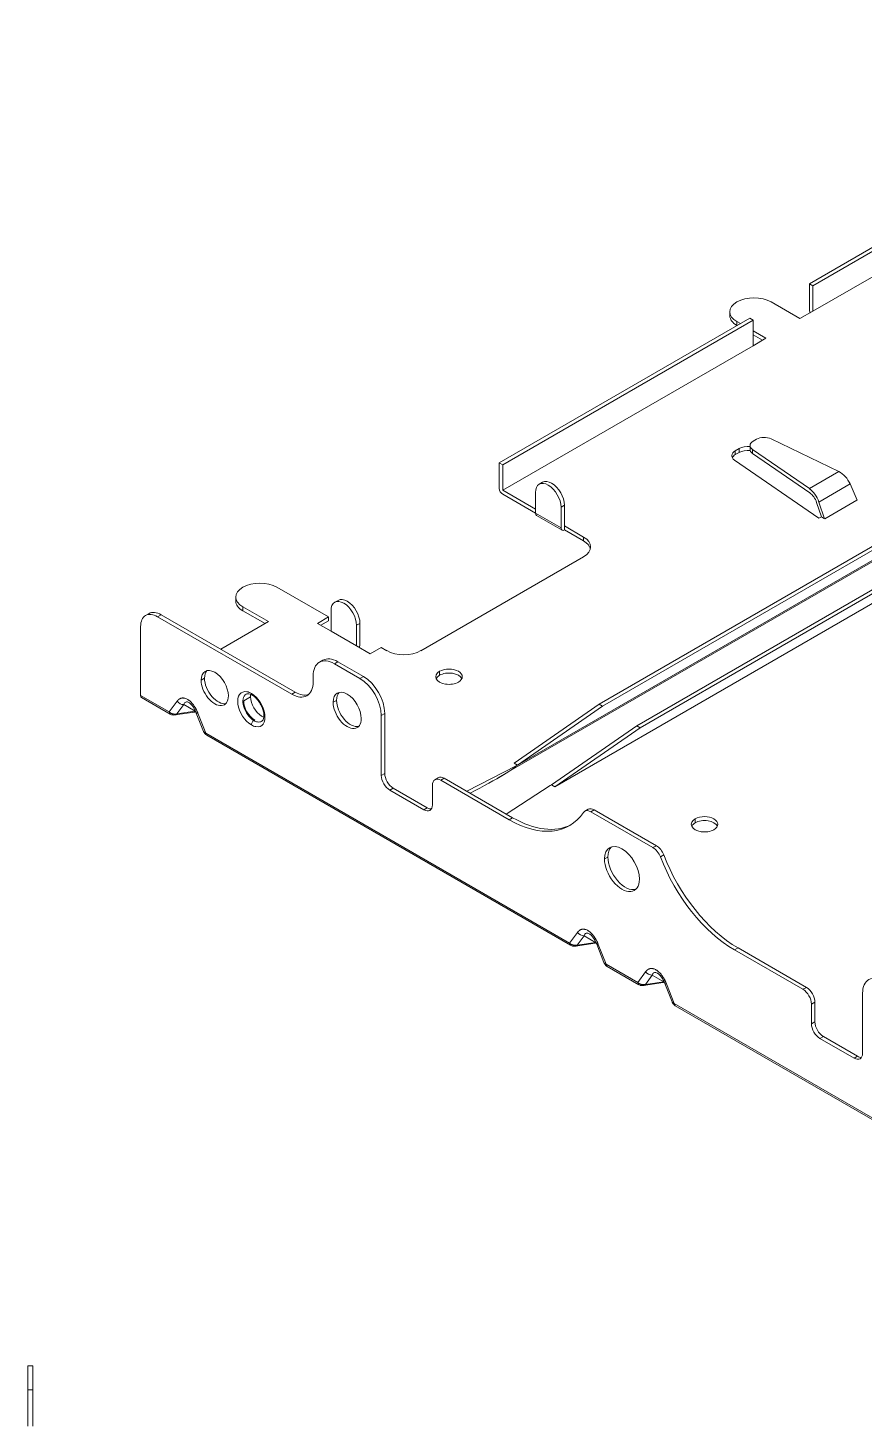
# Model space of a CAD drawing. Header units: millimetres. Extents: x 1920 to 4820, y 310 to 2320.
# Drawn here: x 2422.6 to 2492, y 692.9 to 809 of the extents above; entities that cross this region are included whole.
import ezdxf

# ---------------------------------------------------------------- set-up
doc = ezdxf.new("R2010")
doc.units = ezdxf.units.MM
doc.layers.add('core', color=7, linetype='Continuous', lineweight=20)

msp = doc.modelspace()

# ---------------------------------------------------------------- linework, layer by layer
at = {"layer": 'core'}
for p, q in [((2524.212, 808.984), (2487.442, 787.755)), ((2487.725, 787.592), (2524.494, 808.821)), ((2524.494, 806.698), (2487.725, 785.469)), ((2487.442, 787.755), (2487.725, 787.592)), ((2487.442, 785.632), (2487.442, 787.755)), ((2487.725, 785.469), (2487.725, 787.592)), ((2486.664, 784.857), (2484.26, 786.245)), ((2461.598, 746.734), (2527.452, 784.755)), ((2482.492, 784.898), (2461.703, 772.895)), ((2461.986, 772.732), (2482.775, 784.734)), ((2463.213, 747.802), (2527.535, 784.938)), ((2526.545, 785.51), (2470.001, 752.864)), ((2470.284, 752.701), (2526.828, 785.347)), ((2480.846, 785.428), (2480.846, 785.102)), ((2481.432, 784.612), (2481.714, 784.449)), ((2481.432, 784.612), (2481.432, 784.285)), ((2482.775, 784.734), (2482.492, 784.898)), ((2482.775, 782.611), (2482.775, 784.734)), ((2486.664, 784.857), (2487.725, 785.469)), ((2529.656, 783.714), (2473.112, 751.068)), ((2473.395, 750.905), (2529.939, 783.55)), ((2482.775, 783.836), (2483.836, 783.224)), ((2483.553, 783.061), (2482.775, 783.51)), ((2461.986, 770.609), (2482.775, 782.611)), ((2466.324, 746.006), (2530.646, 783.142)), ((2482.775, 782.611), (2483.836, 783.224)), ((2481.297, 773.896), (2481.608, 774.075)), ((2481.608, 773.748), (2481.608, 774.075)), ((2482.517, 774.328), (2482.517, 774.002)), ((2487.447, 770.746), (2482.727, 773.994)), ((2482.727, 773.994), (2482.727, 773.668)), ((2482.78, 774.696), (2483.051, 774.852)), ((2484.265, 774.882), (2489.891, 772.157)), ((2461.986, 772.732), (2461.703, 772.895)), ((2461.703, 772.895), (2461.703, 770.772)), ((2481.238, 773.116), (2488.243, 768.297)), ((2481.297, 773.896), (2481.297, 773.569)), ((2481.297, 773.569), (2481.608, 773.748)), ((2482.727, 773.668), (2487.487, 770.392)), ((2461.986, 772.732), (2461.986, 770.609)), ((2487.447, 770.746), (2489.891, 772.157)), ((2461.986, 770.609), (2464.708, 769.037)), ((2465.302, 771.275), (2465.019, 771.112)), ((2490.823, 771.134), (2488.23, 769.637)), ((2490.823, 771.134), (2491.4, 769.793)), ((2461.986, 770.282), (2464.708, 768.711)), ((2464.708, 770.425), (2464.708, 768.711)), ((2467.113, 769.364), (2466.83, 769.2)), ((2467.113, 769.364), (2467.113, 767.649)), ((2488.046, 769.6), (2488.456, 768.419)), ((2488.23, 769.637), (2488.714, 768.242)), ((2491.396, 769.79), (2488.718, 768.244)), ((2491.306, 770.065), (2491.277, 770.079)), ((2491.306, 770.065), (2491.288, 770.054)), ((2464.708, 768.711), (2466.83, 767.486)), ((2464.791, 768.527), (2466.913, 767.303)), ((2466.83, 769.2), (2466.83, 767.486)), ((2488.452, 768.417), (2488.243, 768.297)), ((2488.714, 768.242), (2488.456, 768.419)), ((2467.113, 767.649), (2468.704, 766.731)), ((2467.113, 767.649), (2467.113, 767.323)), ((2467.113, 767.323), (2468.704, 766.404)), ((2468.704, 766.404), (2468.704, 766.731)), ((2468.704, 765.098), (2455.198, 757.3)), ((2447.526, 760.097), (2443.248, 762.566)), ((2439.834, 761.75), (2439.834, 761.423)), ((2448.331, 761.477), (2448.049, 761.314)), ((2432.631, 760.379), (2432.348, 760.216)), ((2433.631, 760.28), (2433.348, 760.117)), ((2433.348, 760.117), (2444.485, 753.687)), ((2444.768, 753.85), (2433.631, 760.28)), ((2440.419, 760.933), (2440.419, 760.607)), ((2440.419, 760.933), (2442.541, 759.709)), ((2440.419, 760.607), (2442.258, 759.545)), ((2446.607, 759.566), (2447.526, 760.097)), ((2447.526, 760.097), (2447.526, 759.77)), ((2447.738, 760.627), (2447.738, 758.913)), ((2431.934, 759.3), (2431.934, 753.585)), ((2442.541, 759.709), (2438.581, 757.423)), ((2447.738, 758.913), (2446.607, 759.566)), ((2446.889, 759.403), (2447.526, 759.77)), ((2447.738, 758.913), (2449.859, 757.688)), ((2450.142, 759.566), (2449.859, 759.403)), ((2449.859, 759.403), (2449.859, 757.688)), ((2450.142, 759.566), (2450.142, 757.851)), ((2450.991, 757.035), (2449.859, 757.688)), ((2451.91, 757.565), (2450.991, 757.035)), ((2451.91, 757.565), (2452.369, 757.3)), ((2447.054, 756.505), (2446.771, 756.342)), ((2448.304, 756.381), (2448.021, 756.218)), ((2450.142, 754.993), (2448.021, 756.218)), ((2450.425, 755.157), (2448.304, 756.381)), ((2456.754, 755.585), (2456.754, 755.259)), ((2436.955, 754.851), (2437.237, 755.014)), ((2446.253, 755.198), (2446.253, 754.708)), ((2450.142, 754.993), (2450.425, 755.157)), ((2431.934, 753.585), (2434.308, 752.214)), ((2432.017, 753.402), (2434.391, 752.031)), ((2434.956, 753.102), (2434.308, 752.214)), ((2440.49, 753.136), (2441.056, 753.463)), ((2444.485, 753.687), (2444.768, 753.85)), ((2447.915, 753.013), (2448.198, 753.177)), ((2434.793, 751.964), (2436.419, 752.204)), ((2434.949, 752.052), (2435.513, 752.825)), ((2436.464, 752.276), (2434.949, 752.052)), ((2436.464, 752.276), (2435.513, 752.825)), ((2436.556, 752.125), (2437.162, 750.596)), ((2437.338, 750.465), (2436.69, 752.101)), ((2452.193, 752.095), (2451.91, 751.932)), ((2452.193, 747.114), (2452.193, 752.095)), ((2470.001, 752.864), (2462.93, 747.965)), ((2463.213, 747.802), (2470.284, 752.701)), ((2470.284, 752.701), (2470.001, 752.864)), ((2441.339, 751.503), (2441.409, 751.544)), ((2451.91, 751.932), (2451.91, 746.951)), ((2473.112, 751.068), (2466.041, 746.169)), ((2466.324, 746.006), (2473.395, 750.905)), ((2473.395, 750.905), (2473.112, 751.068)), ((2437.338, 750.465), (2467.542, 733.027)), ((2437.421, 750.282), (2467.625, 732.843)), ((2463.107, 747.741), (2459.003, 745.632)), ((2463.213, 747.802), (2462.93, 747.965)), ((2463.107, 747.741), (2463.213, 747.802)), ((2451.91, 746.951), (2452.193, 747.114)), ((2456.642, 746.756), (2456.36, 746.592)), ((2457.142, 746.706), (2456.86, 746.543)), ((2456.86, 746.543), (2462.531, 743.269)), ((2462.813, 743.432), (2457.142, 746.706)), ((2466.041, 746.169), (2465.935, 746.108)), ((2466.324, 746.006), (2466.041, 746.169)), ((2452.9, 745.89), (2452.617, 745.726)), ((2452.617, 745.726), (2455.445, 744.093)), ((2452.9, 745.89), (2455.728, 744.257)), ((2456.152, 744.501), (2456.152, 746.134)), ((2462.282, 743.739), (2465.935, 746.108)), ((2455.445, 744.093), (2455.728, 744.257)), ((2469.09, 744.141), (2468.807, 743.978)), ((2469.59, 744.092), (2469.307, 743.929)), ((2474.464, 740.951), (2469.307, 743.929)), ((2474.747, 741.114), (2469.59, 744.092)), ((2462.531, 743.269), (2462.813, 743.432)), ((2477.967, 743.338), (2477.967, 743.011)), ((2474.464, 740.951), (2474.747, 741.114)), ((2475.363, 740.343), (2475.08, 740.18)), ((2470.719, 740.174), (2470.436, 740.011)), ((2468.191, 733.914), (2467.542, 733.027)), ((2468.183, 732.865), (2468.747, 733.637)), ((2469.698, 733.088), (2468.747, 733.637)), ((2468.027, 732.776), (2469.653, 733.016)), ((2469.698, 733.088), (2468.183, 732.865)), ((2469.79, 732.937), (2470.396, 731.409)), ((2470.572, 731.277), (2469.924, 732.913)), ((2481.523, 732.63), (2481.241, 732.466)), ((2481.241, 732.466), (2486.912, 729.192)), ((2487.194, 729.355), (2481.523, 732.63)), ((2470.572, 731.277), (2473.199, 729.761)), ((2470.655, 731.094), (2473.282, 729.577)), ((2473.847, 730.648), (2473.199, 729.761)), ((2473.839, 729.599), (2474.404, 730.371)), ((2475.355, 729.822), (2474.404, 730.371)), ((2473.684, 729.51), (2475.31, 729.75)), ((2475.355, 729.822), (2473.839, 729.599)), ((2475.447, 729.671), (2476.053, 728.143)), ((2476.229, 728.011), (2475.581, 729.647)), ((2486.912, 729.192), (2487.194, 729.355)), ((2491.861, 723.885), (2491.861, 728.866)), ((2476.229, 728.011), (2506.433, 710.573)), ((2476.312, 727.828), (2506.516, 710.39)), ((2487.902, 728.131), (2487.619, 727.967)), ((2487.619, 727.967), (2487.619, 726.334)), ((2487.902, 728.131), (2487.902, 726.498)), ((2487.619, 726.334), (2487.902, 726.498)), ((2488.609, 725.273), (2488.326, 725.11)), ((2488.609, 725.273), (2491.437, 723.64)), ((2488.326, 725.11), (2491.154, 723.477)), ((2491.154, 723.477), (2491.437, 723.64)), ((2422.582, 697.945), (2422.582, 695.945)), ((2422.982, 697.945), (2422.582, 697.945)), ((2422.982, 695.945), (2422.982, 697.945)), ((2422.582, 692.945), (2422.582, 695.945)), ((2422.982, 695.945), (2422.582, 695.945)), ((2422.982, 695.945), (2422.982, 692.945))]:
    msp.add_line(p, q, dxfattribs=at)
for centre, major_axis, ratio, start_param, end_param in [((2482.846, 785.428), (2, 0), 0.5773503, 2.3561945, 3.9269908), ((2482.846, 785.428), (2, 0), 0.5773503, 0.7853982, 2.3561945), ((2487.725, 785.469), (-0.2, 0.346), 0.5773503, 0.7853982, 1.5707962), ((2482.846, 785.102), (-2, 0), 0.5773503, 6.283185, 7.0685835), ((2482.315, 773.667), (-1, 0), 0.5773503, 4.5091532, 5.4977871), ((2483.417, 774.328), (0.9, 0), 0.5773503, 2.3561945, 3.8397244), ((2483.417, 774.002), (-0.9, 0), 0.5773503, 6.2831769, 6.981317), ((2483.687, 774.484), (0.9, 0), 0.5773503, 0.8726646, 2.3561945), ((2482.004, 773.487), (-1, 0), 0.5773503, 5.4977871, 6.981317), ((2482.004, 773.161), (1, 0), 0.5773503, 2.3561945, 2.854846), ((2482.315, 773.34), (1, 0), 0.5773503, 1.3510562, 2.3561945), ((2489.891, 771.014), (-0.8, 1.153), 0.6252357, 4.3986448, 5.4458424), ((2461.986, 770.609), (-0.2, 0.346), 0.5773503, 0.7853982, 2.3561945), ((2465.769, 769.813), (-0.75, 1.299), 0.5773503, 5.4977871, 7.0685835), ((2466.052, 769.976), (0.75, -1.299), 0.5773503, 2.3561945, 3.1415924), ((2465.769, 769.813), (-0.75, 1.299), 0.5773503, 3.9269908, 5.4977871), ((2466.052, 769.976), (0.75, -1.299), 0.5773503, 0.7853982, 2.3561945), ((2487.447, 769.603), (-0.615, 1.26), 0.5249871, 4.4872297, 5.5344273), ((2487.487, 769.576), (-0.439, 0.9), 0.5249871, 4.4872297, 5.5344273), ((2464.991, 768.874), (0.2, 0.346), 0.5773503, 2.3561945, 3.1415913), ((2467.113, 767.649), (-0.2, -0.346), 0.5773503, 5.4977871, 7.0685835), ((2467.289, 765.914), (-2, 0), 0.5773503, 2.3561945, 3.9269908), ((2467.289, 765.587), (2, 0), 0.5773503, 0.1418871, 0.7853982), ((2441.834, 761.75), (2, 0), 0.5773503, 2.3561945, 3.9269908), ((2441.834, 761.75), (2, 0), 0.5773503, 0.7853982, 2.3561945), ((2441.834, 761.423), (-2, 0), 0.5773503, 6.283185, 7.0685835), ((2448.799, 760.015), (-0.75, 1.299), 0.5773503, 5.4977871, 7.0685835), ((2449.081, 760.178), (0.75, -1.299), 0.5773503, 2.3561945, 3.1415924), ((2448.799, 760.015), (-0.75, 1.299), 0.5773503, 3.9269908, 5.4977871), ((2449.081, 760.178), (0.75, -1.299), 0.5773503, 0.7853982, 2.3561945), ((2433.348, 758.484), (-1, 1.732), 0.5773503, 5.4977871, 7.0685835), ((2433.631, 758.647), (1, -1.732), 0.5773503, 2.3561945, 3.141593), ((2449.859, 757.688), (-0.2, -0.346), 0.5773503, 1.5707965, 2.3561945), ((2448.021, 754.177), (-1.25, 2.165), 0.5773503, 5.4977871, 7.0685835), ((2448.304, 754.34), (1.25, -2.165), 0.5773503, 2.3561945, 3.1415926), ((2453.784, 758.117), (-2, 0), 0.5773503, 0.7853982, 2.3561945), ((2438.086, 754.197), (0.8, -1.386), 0.5773503, 0.7853982, 3.9269908), ((2438.369, 754.361), (-0.8, 1.386), 0.5773503, 0.1776967, 0.7853982), ((2457.531, 755.136), (-1.1, 0), 0.5773503, 5.4977871, 8.6393798), ((2457.531, 755.136), (-1.1, 0), 0.5773503, 2.3561945, 5.4977871), ((2457.531, 754.81), (1.1, 0), 0.5773503, 0.2600652, 2.3561945), ((2438.086, 754.197), (0.8, -1.386), 0.5773503, 3.9269908, 7.0685835), ((2438.369, 754.361), (-0.8, 1.386), 0.5773503, 0.7853982, 2.9638471), ((2444.485, 755.728), (1.25, -2.165), 0.5773503, 5.4977871, 7.0685835), ((2450.142, 752.952), (-1.25, 2.165), 0.5773503, 3.9269908, 5.4977871), ((2450.425, 753.116), (1.25, -2.165), 0.5773503, 0.7853982, 2.3561945), ((2457.531, 754.81), (1.1, 0), 0.5773503, 2.3561945, 2.8815767), ((2432.217, 753.748), (0.2, 0.346), 0.5773503, 2.3561945, 3.1415913), ((2435.381, 753.347), (0.484, -0.354), 0.7911348, 4.3759471, 5.4749108), ((2441.126, 752.442), (0.8, -1.386), 0.5773503, 2.6887168, 5.4977871), ((2441.339, 752.564), (0.65, -1.126), 0.5773503, 3.1416358, 5.4977871), ((2441.409, 752.605), (-0.65, 1.126), 0.5773503, 0.7853982, 2.3561945), ((2441.126, 752.442), (0.8, -1.386), 0.5773503, 2.3561945, 2.6887168), ((2441.975, 752.932), (-0.65, 1.126), 0.5773503, 0.5768998, 0.7853982), ((2441.975, 752.932), (-0.65, 1.126), 0.5773503, 0.7853982, 2.3561945), ((2441.339, 753.871), (0.15, 0.26), 0.5773503, 2.3561945, 3.1380348), ((2441.126, 752.442), (0.8, -1.386), 0.5773503, 5.8303095, 8.6393798), ((2444.768, 755.892), (-1.25, 2.165), 0.5773503, 2.3561945, 3.0282254), ((2449.081, 752.34), (0.825, -1.429), 0.5773503, 0.7853982, 3.9269908), ((2449.364, 752.503), (-0.825, 1.429), 0.5773503, 0.1722473, 0.7853982), ((2449.364, 752.503), (-0.825, 1.429), 0.5773503, 0.7853982, 2.9692964), ((2434.591, 752.378), (0.2, 0.346), 0.5773503, 2.3561944, 3.1446352), ((2436.332, 752.797), (0.087, -0.594), 0.2019216, 6.2581113, 6.7517181), ((2437.114, 752.346), (0.558, 0.221), 0.2019216, 3.1415967, 3.7720235), ((2449.081, 752.34), (0.825, -1.429), 0.5773503, 3.9269908, 7.0685835), ((2441.339, 751.258), (-0.15, -0.26), 0.5773503, 3.9269908, 5.4977871), ((2441.126, 752.442), (0.8, -1.386), 0.5773503, 5.4977871, 5.8303095), ((2441.339, 752.564), (0.65, -1.126), 0.5773503, 5.4977871, 5.8303095), ((2441.339, 752.564), (0.65, -1.126), 0.5773503, 5.8303095, 6.2730012), ((2441.975, 752.932), (-0.65, 1.126), 0.5773503, 2.3561945, 2.5652826), ((2437.621, 750.628), (-0.2, -0.346), 0.5773503, 5.4977871, 6.2831838), ((2457.956, 745.093), (5.149, 2.655), 0.0501243, 4.9490463, 6.2573478), ((2452.617, 746.543), (0.5, -0.866), 0.5773503, 3.9269908, 5.4977871), ((2452.9, 746.706), (-0.5, 0.866), 0.5773503, 0.7853982, 2.3561945), ((2456.86, 745.726), (-0.5, 0.866), 0.5773503, 5.4977871, 7.0685835), ((2457.142, 745.89), (0.5, -0.866), 0.5773503, 2.3561945, 3.141593), ((2455.445, 744.91), (0.5, -0.866), 0.5773503, 5.4977871, 7.0685835), ((2455.728, 745.073), (-0.5, 0.866), 0.5773503, 2.3561945, 2.8548492), ((2462.531, 751.434), (5, -8.66), 0.5773503, 5.4977871, 6.5554505), ((2469.307, 743.112), (-0.5, 0.866), 0.5773503, 5.4977871, 6.5554505), ((2469.59, 743.275), (0.5, -0.866), 0.5773503, 2.3561945, 3.141593), ((2462.813, 751.597), (-5, 8.66), 0.5773503, 2.3561945, 3.1132997), ((2478.745, 742.889), (-1.1, 0), 0.5773503, 5.4977871, 8.6393798), ((2478.745, 742.562), (1.1, 0), 0.5773503, 2.3561945, 2.8815767), ((2478.745, 742.889), (-1.1, 0), 0.5773503, 2.3561945, 5.4977871), ((2478.745, 742.562), (1.1, 0), 0.5773503, 0.2600652, 2.3561945), ((2471.886, 739.174), (1.025, -1.775), 0.5773503, 0.7853982, 3.9269908), ((2472.168, 739.337), (-1.025, 1.775), 0.5773503, 0.1383771, 0.7853982), ((2474.464, 740.135), (-0.5, 0.866), 0.5773503, 4.4401237, 5.4977871), ((2474.747, 740.298), (0.5, -0.866), 0.5773503, 1.2985311, 2.3561945), ((2481.523, 740.795), (-5, 8.66), 0.5773503, 1.2985311, 2.3561945), ((2471.886, 739.174), (1.025, -1.775), 0.5773503, 3.9269908, 7.0685835), ((2472.168, 739.337), (-1.025, 1.775), 0.5773503, 0.7853982, 3.0031666), ((2481.241, 740.631), (5, -8.66), 0.5773503, 4.4401237, 5.4977871), ((2468.615, 734.159), (0.484, -0.354), 0.7911348, 4.3759471, 5.4749108), ((2467.825, 733.19), (0.2, 0.346), 0.5773503, 2.3561944, 3.1446352), ((2469.566, 733.61), (0.087, -0.594), 0.2019216, 6.2581113, 6.7517181), ((2470.348, 733.158), (0.558, 0.221), 0.2019216, 3.1415967, 3.7720235), ((2470.855, 731.441), (-0.2, -0.346), 0.5773503, 5.4977871, 6.2831838), ((2474.272, 730.893), (0.484, -0.354), 0.7911348, 4.3759471, 5.4749108), ((2493.629, 727.845), (-1.25, 2.165), 0.5773503, 5.4977871, 7.0685835), ((2473.482, 729.924), (0.2, 0.346), 0.5773503, 2.3561944, 3.1446352), ((2475.223, 730.344), (0.087, -0.594), 0.2019216, 6.2581113, 6.7517181), ((2476.005, 729.892), (0.558, 0.221), 0.2019216, 3.1415967, 3.7720235), ((2486.912, 728.376), (-0.5, 0.866), 0.5773503, 3.9269908, 5.4977871), ((2487.194, 728.539), (0.5, -0.866), 0.5773503, 0.7853982, 2.3561945), ((2476.512, 728.175), (-0.2, -0.346), 0.5773503, 5.4977871, 6.2831838), ((2488.609, 726.089), (-0.5, 0.866), 0.5773503, 0.7853982, 2.3561945), ((2488.326, 725.926), (0.5, -0.866), 0.5773503, 3.9269908, 5.4977871), ((2491.154, 724.293), (0.5, -0.866), 0.5773503, 5.4977871, 7.0685835), ((2491.437, 724.456), (-0.5, 0.866), 0.5773503, 2.3561945, 2.8548492)]:
    msp.add_ellipse(centre, major_axis=major_axis, ratio=ratio, start_param=start_param, end_param=end_param, dxfattribs=at)
for points, knots in [([(2436.69, 752.101), (2436.688, 752.106), (2436.684, 752.117), (2436.677, 752.134), (2436.671, 752.151), (2436.664, 752.168), (2436.656, 752.186), (2436.649, 752.204), (2436.641, 752.223), (2436.632, 752.242), (2436.623, 752.263), (2436.608, 752.296), (2436.582, 752.35), (2436.55, 752.412), (2436.517, 752.472), (2436.49, 752.521), (2436.462, 752.569), (2436.433, 752.617), (2436.404, 752.663), (2436.373, 752.709), (2436.336, 752.764), (2436.291, 752.826), (2436.24, 752.891), (2436.191, 752.949), (2436.145, 752.999), (2436.095, 753.051), (2436.039, 753.103), (2435.976, 753.157), (2435.913, 753.204), (2435.831, 753.259), (2435.728, 753.313), (2435.63, 753.347), (2435.553, 753.364), (2435.496, 753.372), (2435.438, 753.374), (2435.387, 753.372), (2435.342, 753.365), (2435.305, 753.357), (2435.269, 753.346), (2435.234, 753.332), (2435.2, 753.316), (2435.166, 753.296), (2435.134, 753.275), (2435.104, 753.252), (2435.075, 753.228), (2435.048, 753.203), (2435.023, 753.178), (2435, 753.153), (2434.978, 753.127), (2434.963, 753.11), (2434.956, 753.102)], [0, 0, 0, 0, 0.0057737, 0.011697, 0.01777, 0.023993, 0.0303661, 0.0368895, 0.0435633, 0.0503877, 0.057363, 0.0665373, 0.0861987, 0.1164011, 0.1347063, 0.1529308, 0.1710766, 0.1891484, 0.2071543, 0.2251051, 0.2430115, 0.2725615, 0.3000372, 0.3254082, 0.3486777, 0.3698621, 0.3997245, 0.4293603, 0.4587087, 0.4877527, 0.5433961, 0.5997635, 0.6261231, 0.6540404, 0.6835432, 0.714609, 0.7350395, 0.7557165, 0.7766537, 0.7978604, 0.8193391, 0.8410842, 0.8630816, 0.8845362, 0.9053403, 0.925509, 0.9450527, 0.9639792, 0.9822938, 1, 1, 1, 1]), ([(2440.697, 753.687), (2440.727, 753.713), (2440.811, 753.736), (2440.998, 753.707), (2441.133, 753.642), (2441.189, 753.611)], [0, 0, 0, 0, 0.3849072, 0.766113, 1, 1, 1, 1]), ([(2441.189, 753.611), (2441.237, 753.583), (2441.38, 753.488), (2441.624, 753.257), (2441.879, 752.902), (2442.068, 752.503), (2442.169, 752.111), (2442.178, 751.773), (2442.101, 751.545), (2442.041, 751.458), (2441.988, 751.443), (2441.98, 751.441)], [0, 0, 0, 0, 0.0666571, 0.1965464, 0.3283352, 0.4610377, 0.5929251, 0.7222677, 0.8489929, 0.9773667, 1, 1, 1, 1]), ([(2434.308, 752.214), (2434.311, 752.212), (2434.316, 752.207), (2434.324, 752.199), (2434.332, 752.192), (2434.341, 752.185), (2434.349, 752.178), (2434.358, 752.171), (2434.367, 752.165), (2434.376, 752.158), (2434.385, 752.152), (2434.394, 752.145), (2434.404, 752.139), (2434.414, 752.133), (2434.423, 752.127), (2434.433, 752.122), (2434.443, 752.116), (2434.454, 752.111), (2434.464, 752.106), (2434.475, 752.1), (2434.485, 752.096), (2434.496, 752.091), (2434.507, 752.086), (2434.518, 752.082), (2434.529, 752.078), (2434.54, 752.074), (2434.552, 752.07), (2434.563, 752.066), (2434.575, 752.063), (2434.586, 752.06), (2434.602, 752.056), (2434.622, 752.051), (2434.647, 752.046), (2434.672, 752.042), (2434.697, 752.039), (2434.722, 752.036), (2434.747, 752.035), (2434.772, 752.034), (2434.798, 752.034), (2434.823, 752.035), (2434.848, 752.037), (2434.874, 752.039), (2434.899, 752.043), (2434.924, 752.047), (2434.94, 752.051), (2434.949, 752.052)], [0, 0, 0, 0, 0.0165535, 0.0331362, 0.0497488, 0.0663916, 0.0830652, 0.09977, 0.1165065, 0.1332752, 0.1500766, 0.1669111, 0.1837792, 0.2006814, 0.2176181, 0.2345897, 0.2515968, 0.2686398, 0.2857192, 0.3028353, 0.3199887, 0.3371797, 0.3544088, 0.3716765, 0.3889831, 0.4063292, 0.4237151, 0.4411412, 0.4586081, 0.476116, 0.4936654, 0.5297216, 0.5657911, 0.601875, 0.6379741, 0.6740893, 0.7102216, 0.7463718, 0.7825408, 0.8187295, 0.8549388, 0.8911696, 0.9274228, 0.9636993, 1, 1, 1, 1]), ([(2434.387, 752.033), (2434.422, 752.013), (2434.492, 751.982), (2434.63, 751.952), (2434.729, 751.954), (2434.794, 751.964)], [0, 0, 0, 0, 0.2870976, 0.5455727, 1, 1, 1, 1]), ([(2434.79, 751.964), (2434.795, 751.964), (2434.816, 751.968), (2434.853, 751.981), (2434.902, 752.01), (2434.933, 752.037), (2434.949, 752.052)], [0, 0, 0, 0, 0.0799877, 0.3855863, 0.6916153, 1, 1, 1, 1]), ([(2435.513, 752.825), (2435.529, 752.88), (2435.573, 752.971), (2435.675, 753.047), (2435.801, 753.053), (2435.898, 753.015), (2435.944, 752.988)], [0, 0, 0, 0, 0.2952784, 0.5594572, 0.7990292, 1, 1, 1, 1]), ([(2435.943, 752.989), (2435.967, 752.976), (2436.017, 752.942), (2436.13, 752.843), (2436.278, 752.665), (2436.434, 752.405), (2436.52, 752.219), (2436.558, 752.121)], [0, 0, 0, 0, 0.111348, 0.2263413, 0.4690752, 0.7287665, 1, 1, 1, 1]), ([(2437.162, 750.597), (2437.185, 750.536), (2437.233, 750.45), (2437.328, 750.344), (2437.39, 750.3), (2437.425, 750.28)], [0, 0, 0, 0, 0.4544273, 0.7129024, 1, 1, 1, 1]), ([(2437.338, 750.465), (2437.329, 750.467), (2437.3, 750.473), (2437.255, 750.49), (2437.211, 750.52), (2437.181, 750.556), (2437.167, 750.582), (2437.163, 750.594)], [0, 0, 0, 0, 0.1073416, 0.3364082, 0.5826199, 0.8239422, 1, 1, 1, 1]), ([(2469.924, 732.913), (2469.922, 732.919), (2469.918, 732.929), (2469.911, 732.946), (2469.905, 732.963), (2469.898, 732.98), (2469.89, 732.998), (2469.883, 733.016), (2469.875, 733.035), (2469.866, 733.054), (2469.857, 733.075), (2469.842, 733.108), (2469.816, 733.162), (2469.784, 733.224), (2469.751, 733.285), (2469.724, 733.333), (2469.696, 733.382), (2469.667, 733.429), (2469.638, 733.476), (2469.607, 733.522), (2469.57, 733.577), (2469.525, 733.638), (2469.474, 733.703), (2469.425, 733.761), (2469.379, 733.812), (2469.329, 733.863), (2469.273, 733.916), (2469.21, 733.969), (2469.147, 734.017), (2469.065, 734.072), (2468.962, 734.125), (2468.864, 734.16), (2468.787, 734.176), (2468.73, 734.184), (2468.672, 734.187), (2468.621, 734.184), (2468.576, 734.178), (2468.539, 734.169), (2468.503, 734.158), (2468.468, 734.144), (2468.434, 734.128), (2468.4, 734.109), (2468.368, 734.087), (2468.338, 734.064), (2468.309, 734.04), (2468.282, 734.015), (2468.257, 733.99), (2468.234, 733.965), (2468.212, 733.94), (2468.197, 733.922), (2468.191, 733.914)], [0, 0, 0, 0, 0.0057737, 0.011697, 0.01777, 0.023993, 0.0303661, 0.0368895, 0.0435633, 0.0503877, 0.057363, 0.0665373, 0.0861987, 0.1164011, 0.1347063, 0.1529308, 0.1710766, 0.1891484, 0.2071543, 0.2251051, 0.2430115, 0.2725615, 0.3000372, 0.3254082, 0.3486777, 0.3698621, 0.3997245, 0.4293603, 0.4587087, 0.4877527, 0.5433961, 0.5997635, 0.6261231, 0.6540404, 0.6835432, 0.714609, 0.7350395, 0.7557165, 0.7766537, 0.7978604, 0.8193391, 0.8410842, 0.8630816, 0.8845362, 0.9053403, 0.925509, 0.9450527, 0.9639792, 0.9822938, 1, 1, 1, 1]), ([(2468.747, 733.637), (2468.763, 733.692), (2468.807, 733.783), (2468.909, 733.859), (2469.035, 733.866), (2469.132, 733.827), (2469.178, 733.801)], [0, 0, 0, 0, 0.2952784, 0.5594572, 0.7990292, 1, 1, 1, 1]), ([(2469.177, 733.801), (2469.201, 733.788), (2469.251, 733.754), (2469.364, 733.655), (2469.512, 733.477), (2469.668, 733.217), (2469.754, 733.031), (2469.792, 732.933)], [0, 0, 0, 0, 0.111348, 0.2263413, 0.4690752, 0.7287665, 1, 1, 1, 1]), ([(2467.542, 733.027), (2467.545, 733.024), (2467.55, 733.019), (2467.558, 733.012), (2467.566, 733.005), (2467.575, 732.997), (2467.583, 732.99), (2467.592, 732.984), (2467.601, 732.977), (2467.61, 732.97), (2467.619, 732.964), (2467.628, 732.958), (2467.638, 732.951), (2467.648, 732.945), (2467.657, 732.94), (2467.667, 732.934), (2467.677, 732.928), (2467.688, 732.923), (2467.698, 732.918), (2467.709, 732.913), (2467.719, 732.908), (2467.73, 732.903), (2467.741, 732.899), (2467.752, 732.894), (2467.763, 732.89), (2467.774, 732.886), (2467.786, 732.882), (2467.797, 732.879), (2467.809, 732.875), (2467.82, 732.872), (2467.836, 732.868), (2467.856, 732.863), (2467.881, 732.859), (2467.906, 732.854), (2467.931, 732.851), (2467.956, 732.849), (2467.981, 732.847), (2468.006, 732.846), (2468.032, 732.847), (2468.057, 732.847), (2468.082, 732.849), (2468.108, 732.852), (2468.133, 732.855), (2468.158, 732.859), (2468.174, 732.863), (2468.183, 732.865)], [0, 0, 0, 0, 0.0165535, 0.0331362, 0.0497488, 0.0663916, 0.0830652, 0.09977, 0.1165065, 0.1332752, 0.1500766, 0.1669111, 0.1837792, 0.2006814, 0.2176181, 0.2345897, 0.2515969, 0.2686398, 0.2857192, 0.3028353, 0.3199887, 0.3371797, 0.3544088, 0.3716765, 0.3889831, 0.4063292, 0.4237151, 0.4411412, 0.4586081, 0.476116, 0.4936654, 0.5297216, 0.5657911, 0.601875, 0.6379741, 0.6740893, 0.7102216, 0.7463718, 0.7825408, 0.8187295, 0.8549388, 0.8911696, 0.9274228, 0.9636993, 1, 1, 1, 1]), ([(2467.621, 732.846), (2467.657, 732.825), (2467.726, 732.794), (2467.864, 732.765), (2467.964, 732.766), (2468.028, 732.777)], [0, 0, 0, 0, 0.2870976, 0.5455727, 1, 1, 1, 1]), ([(2468.024, 732.776), (2468.029, 732.777), (2468.05, 732.781), (2468.087, 732.794), (2468.136, 732.823), (2468.167, 732.849), (2468.183, 732.865)], [0, 0, 0, 0, 0.0799877, 0.3855863, 0.6916153, 1, 1, 1, 1]), ([(2470.396, 731.41), (2470.419, 731.349), (2470.467, 731.262), (2470.562, 731.157), (2470.624, 731.112), (2470.659, 731.092)], [0, 0, 0, 0, 0.4544273, 0.7129024, 1, 1, 1, 1]), ([(2470.572, 731.277), (2470.563, 731.279), (2470.534, 731.285), (2470.489, 731.302), (2470.445, 731.332), (2470.415, 731.368), (2470.402, 731.395), (2470.397, 731.406)], [0, 0, 0, 0, 0.1073416, 0.3364082, 0.5826199, 0.8239422, 1, 1, 1, 1]), ([(2475.581, 729.647), (2475.579, 729.653), (2475.575, 729.663), (2475.568, 729.68), (2475.562, 729.697), (2475.555, 729.714), (2475.547, 729.732), (2475.54, 729.75), (2475.532, 729.769), (2475.523, 729.788), (2475.514, 729.809), (2475.498, 729.842), (2475.472, 729.896), (2475.441, 729.958), (2475.408, 730.019), (2475.381, 730.067), (2475.353, 730.116), (2475.324, 730.163), (2475.294, 730.21), (2475.264, 730.256), (2475.227, 730.311), (2475.182, 730.372), (2475.131, 730.437), (2475.082, 730.495), (2475.036, 730.546), (2474.986, 730.597), (2474.93, 730.65), (2474.867, 730.703), (2474.804, 730.751), (2474.722, 730.806), (2474.619, 730.859), (2474.521, 730.894), (2474.444, 730.91), (2474.387, 730.918), (2474.329, 730.921), (2474.278, 730.918), (2474.233, 730.912), (2474.196, 730.903), (2474.16, 730.892), (2474.125, 730.878), (2474.09, 730.862), (2474.057, 730.843), (2474.025, 730.821), (2473.994, 730.798), (2473.966, 730.774), (2473.939, 730.749), (2473.914, 730.724), (2473.891, 730.699), (2473.868, 730.674), (2473.854, 730.656), (2473.847, 730.648)], [0, 0, 0, 0, 0.0057737, 0.011697, 0.01777, 0.023993, 0.0303661, 0.0368895, 0.0435633, 0.0503877, 0.057363, 0.0665373, 0.0861987, 0.1164011, 0.1347063, 0.1529308, 0.1710766, 0.1891484, 0.2071543, 0.2251051, 0.2430115, 0.2725615, 0.3000372, 0.3254082, 0.3486777, 0.3698621, 0.3997245, 0.4293603, 0.4587087, 0.4877527, 0.5433961, 0.5997635, 0.6261231, 0.6540404, 0.6835432, 0.714609, 0.7350395, 0.7557165, 0.7766537, 0.7978604, 0.8193391, 0.8410842, 0.8630816, 0.8845362, 0.9053403, 0.925509, 0.9450527, 0.9639792, 0.9822938, 1, 1, 1, 1]), ([(2474.404, 730.371), (2474.42, 730.426), (2474.463, 730.517), (2474.565, 730.593), (2474.692, 730.6), (2474.789, 730.561), (2474.835, 730.535)], [0, 0, 0, 0, 0.2952784, 0.5594572, 0.7990292, 1, 1, 1, 1]), ([(2474.834, 730.535), (2474.858, 730.522), (2474.908, 730.488), (2475.021, 730.389), (2475.169, 730.211), (2475.325, 729.951), (2475.411, 729.765), (2475.449, 729.667)], [0, 0, 0, 0, 0.111348, 0.2263413, 0.4690752, 0.7287665, 1, 1, 1, 1]), ([(2473.199, 729.761), (2473.202, 729.758), (2473.207, 729.753), (2473.215, 729.746), (2473.223, 729.739), (2473.232, 729.731), (2473.24, 729.724), (2473.249, 729.718), (2473.258, 729.711), (2473.267, 729.704), (2473.276, 729.698), (2473.285, 729.692), (2473.295, 729.685), (2473.304, 729.679), (2473.314, 729.674), (2473.324, 729.668), (2473.334, 729.662), (2473.345, 729.657), (2473.355, 729.652), (2473.365, 729.647), (2473.376, 729.642), (2473.387, 729.637), (2473.398, 729.633), (2473.409, 729.628), (2473.42, 729.624), (2473.431, 729.62), (2473.442, 729.616), (2473.454, 729.613), (2473.465, 729.609), (2473.477, 729.606), (2473.493, 729.602), (2473.513, 729.597), (2473.538, 729.593), (2473.563, 729.588), (2473.588, 729.585), (2473.613, 729.583), (2473.638, 729.581), (2473.663, 729.58), (2473.689, 729.581), (2473.714, 729.581), (2473.739, 729.583), (2473.764, 729.586), (2473.79, 729.589), (2473.815, 729.593), (2473.831, 729.597), (2473.839, 729.599)], [0, 0, 0, 0, 0.0165535, 0.0331362, 0.0497488, 0.0663916, 0.0830652, 0.09977, 0.1165065, 0.1332752, 0.1500766, 0.1669111, 0.1837792, 0.2006814, 0.2176181, 0.2345897, 0.2515969, 0.2686398, 0.2857192, 0.3028353, 0.3199887, 0.3371797, 0.3544088, 0.3716765, 0.3889831, 0.4063292, 0.4237151, 0.4411412, 0.4586081, 0.476116, 0.4936654, 0.5297216, 0.5657911, 0.601875, 0.6379741, 0.6740893, 0.7102216, 0.7463718, 0.7825408, 0.8187295, 0.8549388, 0.8911696, 0.9274228, 0.9636993, 1, 1, 1, 1]), ([(2473.278, 729.58), (2473.313, 729.559), (2473.383, 729.528), (2473.521, 729.499), (2473.62, 729.5), (2473.685, 729.511)], [0, 0, 0, 0, 0.2870976, 0.5455727, 1, 1, 1, 1]), ([(2473.681, 729.51), (2473.686, 729.511), (2473.707, 729.515), (2473.744, 729.528), (2473.793, 729.557), (2473.824, 729.583), (2473.839, 729.599)], [0, 0, 0, 0, 0.0799877, 0.3855863, 0.6916153, 1, 1, 1, 1]), ([(2476.052, 728.144), (2476.076, 728.083), (2476.124, 727.996), (2476.219, 727.891), (2476.28, 727.846), (2476.316, 727.826)], [0, 0, 0, 0, 0.4544273, 0.7129024, 1, 1, 1, 1]), ([(2476.229, 728.011), (2476.219, 728.013), (2476.19, 728.019), (2476.146, 728.036), (2476.102, 728.066), (2476.072, 728.102), (2476.058, 728.129), (2476.054, 728.14)], [0, 0, 0, 0, 0.1073416, 0.3364082, 0.5826199, 0.8239422, 1, 1, 1, 1])]:
    msp.add_open_spline(points, degree=3, knots=knots, dxfattribs=at)

doc.saveas('drawing.dxf')
